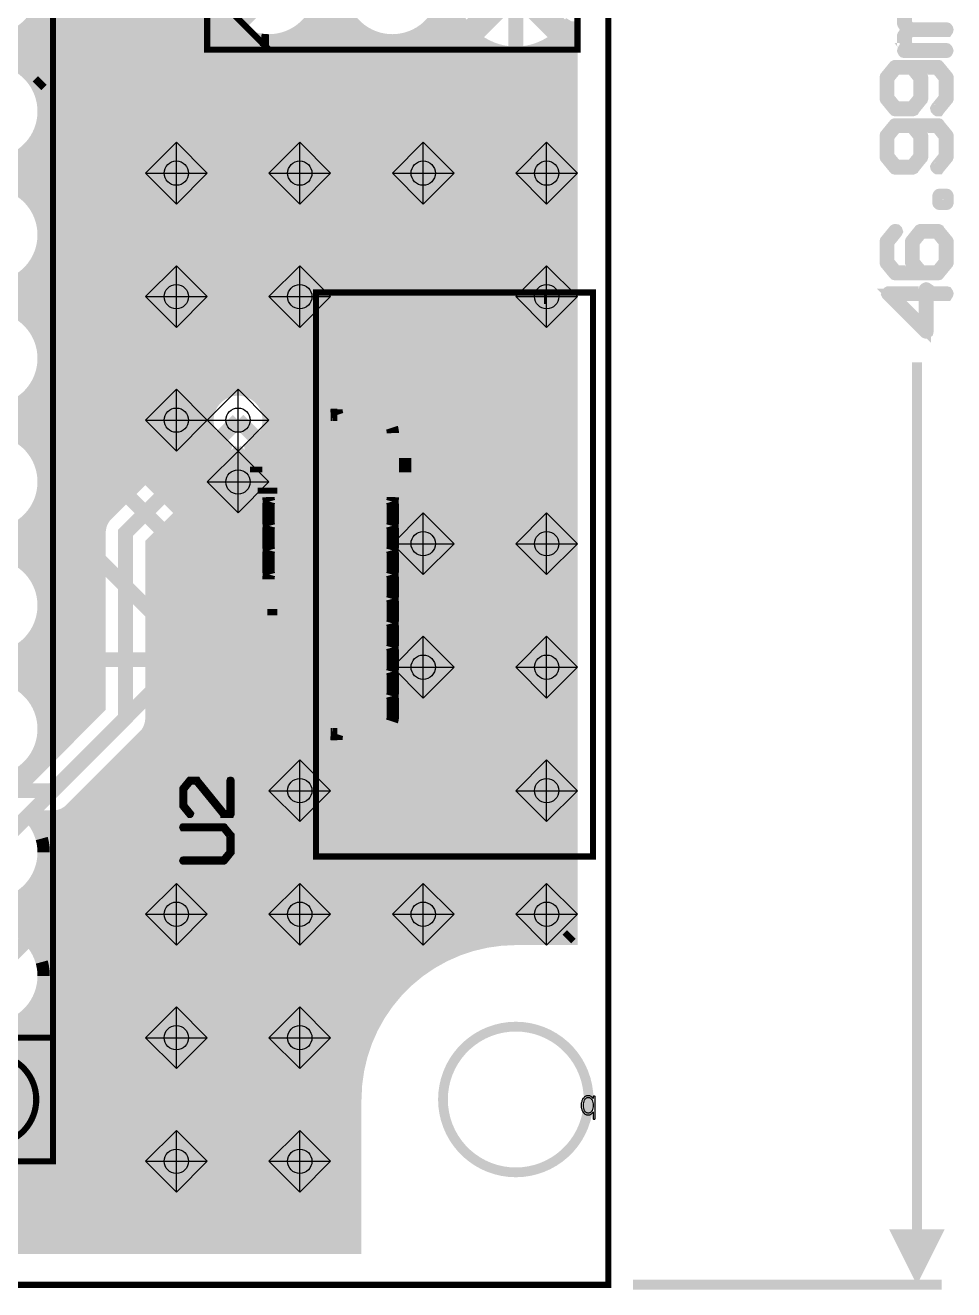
# Model space of a CAD drawing. Extents: x -5 to 108, y -42 to 54.
# Drawn here: x 29.91 to 49.02, y -0.1 to 25.9 of the extents above; entities that cross this region are included whole.
import ezdxf

# ---------------------------------------------------------------- set-up
doc = ezdxf.new("R2010")
doc.units = 0
doc.layers.get('0').update_dxf_attribs({"linetype": 'CONTINUOUS'})
for name, color, linetype in [('CMASK_GDO', 7, 'CONTINUOUS'), ('CSILK_GDO', 6, 'CONTINUOUS'), ('DRILL_GDO', 1, 'CONTINUOUS'), ('LAYER1_GDO', 4, 'CONTINUOUS'), ('LAYER2_GDO', 3, 'CONTINUOUS'), ('SMASK_GDO', 5, 'CONTINUOUS')]:
    doc.layers.add(name, color=color, linetype=linetype)

# ---------------------------------------------------------------- blocks, each defined once
blk = doc.blocks.new('CUSTOM_7')
blk.add_solid([(-0.90043, -0.14986), (-0.90043, 0.14986), (0.90043, -0.14986), (0.90043, 0.14986)])
blk = doc.blocks.new('CUSTOM_10')
blk.add_solid([(-1.49987, -1.24968), (-1.49987, 1.24968), (1.49987, -1.24968), (1.49987, 1.24968)])
blk = doc.blocks.new('CUSTOM_19')
blk.add_solid([(-0.90043, -0.14986), (-0.90043, 0.14986), (0.90043, -0.14986), (0.90043, 0.14986)])
blk = doc.blocks.new('CUSTOM_20')
blk.add_solid([(-1.49987, -1.24968), (-1.49987, 1.24968), (1.49987, -1.24968), (1.49987, 1.24968)])
blk = doc.blocks.new('ROUND_15')
blk.add_circle((0, 0), 0.25)

msp = doc.modelspace()

# ---------------------------------------------------------------- linework, layer by layer
at = {"layer": 'CMASK_GDO', "const_width": 0.127}
msp.add_lwpolyline([(0, 0), (41.91, 0), (41.91, 46.99), (0, 46.99), (0, 0)], dxfattribs=at)
at = {"layer": 'CMASK_GDO', "const_width": 0.20066}
for points in [[(40.005, 5.3086, 0.4142136), (38.5064, 3.81)], [(41.5036, 3.81, 0.4142136), (40.005, 5.3086)], [(38.5064, 3.81, 0.4142136), (40.005, 2.3114)], [(40.005, 2.3114, 0.4142136), (41.5036, 3.81)]]:
    msp.add_lwpolyline(points, format="xyb", dxfattribs=at)
at = {"layer": 'CSILK_GDO'}
for points, const_width in [([(0, 0), (41.91, 0), (41.91, 46.99), (0, 46.99), (0, 0)], 0.127), ([(12.7, 2.54), (30.48, 2.54), (30.48, 45.72), (12.7, 45.72), (12.7, 2.54)], 0.127), ([(27.94, 5.08), (30.48, 5.08), (30.48, 43.18), (27.94, 43.18), (27.94, 5.08)], 0.127), ([(33.655, 25.4), (41.275, 25.4), (41.275, 27.94), (33.655, 27.94), (33.655, 25.4)], 0.127), ([(33.655, 26.67), (34.925, 25.4)], 0.127), ([(47.97806, 26.10866), (47.97806, 25.93848), (47.9806, 25.93086), (47.98314, 25.92578), (48.06188, 25.80894), (47.98314, 25.69464), (47.9806, 25.68702), (47.97806, 25.68194), (47.97806, 25.50922), (47.9806, 25.5016), (47.98314, 25.49652), (48.0441, 25.40762), (48.00346, 25.40762), (47.9933, 25.40508), (47.98822, 25.4), (47.98314, 25.38984), (47.9806, 25.37968), (47.98314, 25.37206), (47.98822, 25.3619), (47.9933, 25.35682), (48.00346, 25.35428), (48.85944, 25.35428), (48.8696, 25.35682), (48.87468, 25.3619), (48.87976, 25.37206), (48.8823, 25.37968), (48.87976, 25.38984), (48.87468, 25.4), (48.8696, 25.40508), (48.85944, 25.40762), (48.10252, 25.40762), (48.02886, 25.5143), (48.02886, 25.67432), (48.10252, 25.78354), (48.86198, 25.78354), (48.87214, 25.78354), (48.87722, 25.79116), (48.8823, 25.79878), (48.88484, 25.80894), (48.8823, 25.8191), (48.87722, 25.82672), (48.87214, 25.8318), (48.86198, 25.83434), (48.10506, 25.83434), (48.02886, 25.94356), (48.02886, 26.10358)], 0.254), ([(48.8823, 24.37892), (48.70704, 24.16556), (48.70196, 24.15794), (48.6918, 24.15794), (48.68418, 24.15794), (48.67656, 24.16302), (48.66386, 24.17826), (48.66132, 24.18842), (48.6664, 24.19858), (48.83404, 24.40432), (48.83404, 24.81326), (48.67402, 25.01138), (48.21936, 25.01138), (48.35906, 24.83866), (48.3616, 24.83358), (48.3616, 24.83104), (48.36414, 24.82342), (48.36414, 24.39416), (48.36414, 24.38908), (48.3616, 24.38146), (48.35906, 24.37892), (48.18634, 24.16556), (48.1838, 24.16048), (48.17872, 24.15794), (48.1711, 24.1554), (48.16348, 24.1554), (47.8155, 24.1554), (47.80534, 24.15794), (47.8028, 24.16048), (47.79772, 24.16556), (47.62246, 24.37892), (47.61992, 24.38654), (47.61992, 24.38908), (47.61738, 24.39416), (47.61738, 24.82088), (47.61992, 24.82596), (47.61992, 24.8285), (47.62246, 24.83866), (47.79772, 25.05202), (47.8028, 25.0571), (47.80788, 25.05964), (47.8155, 25.06218), (48.68926, 25.06218), (48.6918, 25.06218), (48.70196, 25.05964), (48.7045, 25.0571), (48.70704, 25.05202), (48.8823, 24.83866), (48.88484, 24.83358), (48.88484, 24.83104), (48.88738, 24.82596), (48.88738, 24.82088), (48.88738, 24.39416), (48.88484, 24.38908), (48.8823, 24.37892)], 0.254), ([(47.83074, 24.20874), (48.15332, 24.20874), (48.31334, 24.40432), (48.31334, 24.81326), (48.15332, 25.01138), (47.83074, 25.01138), (47.67072, 24.81326), (47.67072, 24.40432), (47.83074, 24.20874)], 0.254), ([(48.8823, 23.18004), (48.70704, 22.96668), (48.70196, 22.95906), (48.6918, 22.95906), (48.68418, 22.95906), (48.67656, 22.96414), (48.66386, 22.97938), (48.66132, 22.98954), (48.6664, 22.9997), (48.83404, 23.20544), (48.83404, 23.61438), (48.67402, 23.8125), (48.21936, 23.8125), (48.35906, 23.63978), (48.3616, 23.6347), (48.3616, 23.63216), (48.36414, 23.62454), (48.36414, 23.19528), (48.36414, 23.1902), (48.3616, 23.18258), (48.35906, 23.18004), (48.18634, 22.96668), (48.1838, 22.9616), (48.17872, 22.95906), (48.1711, 22.95652), (48.16348, 22.95652), (47.8155, 22.95652), (47.80534, 22.95906), (47.8028, 22.9616), (47.79772, 22.96668), (47.62246, 23.18004), (47.61992, 23.18766), (47.61992, 23.1902), (47.61738, 23.19528), (47.61738, 23.622), (47.61992, 23.62708), (47.61992, 23.62962), (47.62246, 23.63978), (47.79772, 23.85314), (47.8028, 23.85822), (47.80788, 23.86076), (47.8155, 23.8633), (48.68926, 23.8633), (48.6918, 23.8633), (48.70196, 23.86076), (48.7045, 23.85822), (48.70704, 23.85314), (48.8823, 23.63978), (48.88484, 23.6347), (48.88484, 23.63216), (48.88738, 23.62708), (48.88738, 23.622), (48.88738, 23.19528), (48.88484, 23.1902), (48.8823, 23.18004)], 0.254), ([(47.83074, 23.00986), (48.15332, 23.00986), (48.31334, 23.20544), (48.31334, 23.61438), (48.15332, 23.8125), (47.83074, 23.8125), (47.67072, 23.61438), (47.67072, 23.20544), (47.83074, 23.00986)], 0.254), ([(48.72736, 22.23008), (48.86452, 22.23008), (48.87468, 22.23262), (48.87976, 22.2377), (48.88484, 22.24278), (48.88738, 22.2504), (48.88738, 22.3901), (48.88484, 22.39772), (48.87976, 22.40534), (48.87468, 22.41042), (48.86452, 22.41296), (48.72736, 22.41296), (48.7172, 22.41042), (48.71212, 22.40534), (48.70704, 22.39772), (48.7045, 22.3901), (48.7045, 22.2504), (48.70704, 22.24278), (48.71212, 22.2377), (48.7172, 22.23262), (48.72736, 22.23008)], 0.254), ([(48.74768, 22.27072), (48.74768, 22.36978), (48.84674, 22.36978), (48.84674, 22.27072), (48.74768, 22.27072)], 0.254), ([(47.62246, 21.46554), (47.79772, 21.6789), (47.80534, 21.68398), (47.81296, 21.68652), (47.8282, 21.68398), (47.83836, 21.67382), (47.84344, 21.65858), (47.83836, 21.64842), (47.67072, 21.44014), (47.67072, 21.0312), (47.83074, 20.83562), (48.2854, 20.83562), (48.1457, 21.0058), (48.14316, 21.01342), (48.14316, 21.01596), (48.14062, 21.02104), (48.14062, 21.44776), (48.14316, 21.45538), (48.14316, 21.45792), (48.1457, 21.46554), (48.31842, 21.6789), (48.3235, 21.68398), (48.32858, 21.68652), (48.3362, 21.68906), (48.34128, 21.68906), (48.68926, 21.68906), (48.69942, 21.68652), (48.7045, 21.68398), (48.70704, 21.6789), (48.8823, 21.46554), (48.88484, 21.46046), (48.88484, 21.45792), (48.88738, 21.45284), (48.88738, 21.44776), (48.88738, 21.02104), (48.88484, 21.01596), (48.8823, 21.0058), (48.70704, 20.79244), (48.7045, 20.78736), (48.70196, 20.78482), (48.6918, 20.78228), (48.68926, 20.78228), (47.8155, 20.78228), (47.80534, 20.78482), (47.8028, 20.78736), (47.79772, 20.79244), (47.62246, 21.0058), (47.61992, 21.01342), (47.61992, 21.01596), (47.61738, 21.02104), (47.61738, 21.44776), (47.61992, 21.45284), (47.61992, 21.45538), (47.62246, 21.46554)], 0.254), ([(48.35144, 20.83562), (48.67402, 20.83562), (48.83404, 21.0312), (48.83404, 21.44014), (48.67402, 21.63826), (48.35144, 21.63826), (48.19142, 21.44014), (48.19142, 21.0312), (48.35144, 20.83562)], 0.254), ([(48.86198, 20.35556), (48.87214, 20.35556), (48.87722, 20.36318), (48.8823, 20.3708), (48.88484, 20.38096), (48.8823, 20.38858), (48.87722, 20.3962), (48.87214, 20.40382), (48.86198, 20.40636), (48.4759, 20.40636), (48.4759, 20.46478), (48.4759, 20.47494), (48.46828, 20.48002), (48.46066, 20.4851), (48.4505, 20.48764), (48.44288, 20.4851), (48.43272, 20.48002), (48.42764, 20.47494), (48.4251, 20.46478), (48.4251, 20.40636), (47.67834, 20.40636), (47.66818, 20.40128), (47.65802, 20.38858), (47.65294, 20.37334), (47.65548, 20.36826), (47.66056, 20.36064), (48.43272, 19.59102), (48.44034, 19.58594), (48.44796, 19.5834), (48.45558, 19.5834), (48.4632, 19.58848), (48.47336, 19.5961), (48.4759, 19.6088), (48.4759, 20.35556), (48.86198, 20.35556)], 0.254), ([(35.89528, 8.80618), (41.59504, 8.80618), (41.59504, 20.40382), (35.89528, 20.40382), (35.89528, 8.80618)], 0.127), ([(48.4251, 19.6723), (47.74438, 20.35556), (48.4251, 20.35556), (48.4251, 19.6723)], 0.254), ([(48.26, 18.97126), (48.26, 0.5715)], 0.2032), ([(35.09518, 16.32966), (34.69386, 16.32966)], 0.127), ([(35.09518, 13.8303), (34.89452, 13.8303)], 0.127), ([(33.14446, 10.20826), (33.28416, 10.37844), (33.28924, 10.38352), (33.29432, 10.38352), (33.2994, 10.38606), (33.4391, 10.38606), (33.44418, 10.38606), (33.44926, 10.38352), (33.45434, 10.38352), (33.45688, 10.37844), (34.00552, 9.7028), (34.11474, 9.7028), (34.11474, 10.36574), (34.11728, 10.37336), (34.11982, 10.38098), (34.12744, 10.38352), (34.1376, 10.38352), (34.14268, 10.38352), (34.1503, 10.38098), (34.15538, 10.37336), (34.15792, 10.36574), (34.15792, 9.68248), (34.15538, 9.67486), (34.14776, 9.66978), (34.14522, 9.66216), (34.1376, 9.66216), (33.99536, 9.66216), (33.9852, 9.66216), (33.9852, 9.6647), (33.98012, 9.66978), (33.42894, 10.34542), (33.3121, 10.34542), (33.18256, 10.18794), (33.18256, 9.86028), (33.31718, 9.69518), (33.32226, 9.68756), (33.31972, 9.67994), (33.31464, 9.67232), (33.3121, 9.66724), (33.30448, 9.66216), (33.29686, 9.66216), (33.29178, 9.66216), (33.28416, 9.66978), (33.14446, 9.83996), (33.14192, 9.84504), (33.14192, 9.84758), (33.14192, 9.85266), (33.14192, 10.19302), (33.14192, 10.1981), (33.14192, 10.20064), (33.14446, 10.20826)], 0.127), ([(33.99536, 8.70204), (34.00552, 8.70458), (34.0106, 8.70712), (34.01314, 8.70966), (34.15284, 8.88238), (34.15538, 8.89), (34.15792, 8.89254), (34.15792, 9.23544), (34.15538, 9.24306), (34.15538, 9.2456), (34.15284, 9.24814), (34.01314, 9.41832), (34.0106, 9.4234), (34.00552, 9.42594), (33.99536, 9.42848), (33.16224, 9.42848), (33.15208, 9.42594), (33.14954, 9.42086), (33.14446, 9.41578), (33.14192, 9.40816), (33.14446, 9.40054), (33.14954, 9.39292), (33.15208, 9.38784), (33.16224, 9.38784), (33.9852, 9.38784), (34.11474, 9.22782), (34.11474, 8.90016), (33.9852, 8.74522), (33.16224, 8.74522), (33.15208, 8.74268), (33.14954, 8.7376), (33.14446, 8.72998), (33.14192, 8.72236), (33.14446, 8.71728), (33.14954, 8.70712), (33.15208, 8.70458), (33.16224, 8.70204), (33.99536, 8.70204)], 0.127), ([(42.418, 0), (48.768, 0)], 0.2032)]:
    msp.add_lwpolyline(points, dxfattribs=dict(at, const_width=const_width))
for points, const_width in [([(40.005, 5.3086, 0.4142136), (38.5064, 3.81)], 0.20066), ([(41.5036, 3.81, 0.4142136), (40.005, 5.3086)], 0.20066), ([(30.1371, 3.81, 0.4142136), (29.21, 4.7371)], 0.127), ([(38.5064, 3.81, 0.4142136), (40.005, 2.3114)], 0.20066), ([(40.005, 2.3114, 0.4142136), (41.5036, 3.81)], 0.20066), ([(29.21, 2.8829, 0.4142136), (30.1371, 3.81)], 0.127)]:
    msp.add_lwpolyline(points, format="xyb", dxfattribs=dict(at, const_width=const_width))
for points in [[(34.49575, 11.85416), (34.49577, 12.15388), (35.09514, 11.85416), (34.49577, 12.15388)], [(34.49574, 11.5545), (34.49575, 11.85416), (34.49574, 11.5545), (35.09514, 11.85416)], [(47.68855, 1.14297), (47.68853, 1.143), (48.83148, 1.14297), (47.68853, 1.143)], [(48.25998, 0.00004), (47.68855, 1.14297), (48.25998, 0.00004), (48.83148, 1.14297)]]:
    msp.add_solid(points, dxfattribs=at)
at = {"layer": 'DRILL_GDO', "const_width": 0.127}
msp.add_lwpolyline([(0, 0), (41.91, 0), (41.91, 46.99), (0, 46.99), (0, 0)], dxfattribs=at)
at = {"layer": 'DRILL_GDO'}
for points in [[(33.02, 22.225), (33.655, 22.86), (33.02, 23.495), (32.385, 22.86), (33.02, 22.225)], [(33.02, 22.225), (33.02, 23.495)], [(35.56, 22.225), (36.195, 22.86), (35.56, 23.495), (34.925, 22.86), (35.56, 22.225)], [(35.56, 22.225), (35.56, 23.495)], [(38.1, 22.225), (38.735, 22.86), (38.1, 23.495), (37.465, 22.86), (38.1, 22.225)], [(38.1, 22.225), (38.1, 23.495)], [(40.64, 22.225), (41.275, 22.86), (40.64, 23.495), (40.005, 22.86), (40.64, 22.225)], [(40.64, 22.225), (40.64, 23.495)], [(32.385, 22.86), (33.655, 22.86)], [(34.925, 22.86), (36.195, 22.86)], [(37.465, 22.86), (38.735, 22.86)], [(40.005, 22.86), (41.275, 22.86)], [(33.02, 19.685), (33.655, 20.32), (33.02, 20.955), (32.385, 20.32), (33.02, 19.685)], [(33.02, 19.685), (33.02, 20.955)], [(35.56, 19.685), (36.195, 20.32), (35.56, 20.955), (34.925, 20.32), (35.56, 19.685)], [(35.56, 19.685), (35.56, 20.955)], [(40.64, 19.685), (41.275, 20.32), (40.64, 20.955), (40.005, 20.32), (40.64, 19.685)], [(40.64, 19.685), (40.64, 20.955)], [(32.385, 20.32), (33.655, 20.32)], [(34.925, 20.32), (36.195, 20.32)], [(40.005, 20.32), (41.275, 20.32)], [(33.02, 17.145), (33.655, 17.78), (33.02, 18.415), (32.385, 17.78), (33.02, 17.145)], [(33.02, 17.145), (33.02, 18.415)], [(34.29, 17.145), (34.925, 17.78), (34.29, 18.415), (33.655, 17.78), (34.29, 17.145)], [(34.29, 15.875), (34.29, 17.145), (34.29, 18.415)], [(32.385, 17.78), (33.655, 17.78)], [(33.655, 17.78), (34.925, 17.78)], [(34.29, 15.875), (34.925, 16.51), (34.29, 17.145), (33.655, 16.51), (34.29, 15.875)], [(33.655, 16.51), (34.925, 16.51)], [(38.1, 14.605), (38.735, 15.24), (38.1, 15.875), (37.465, 15.24), (38.1, 14.605)], [(38.1, 14.605), (38.1, 15.875)], [(40.64, 14.605), (41.275, 15.24), (40.64, 15.875), (40.005, 15.24), (40.64, 14.605)], [(40.64, 14.605), (40.64, 15.875)], [(37.465, 15.24), (38.735, 15.24)], [(40.005, 15.24), (41.275, 15.24)], [(38.1, 12.065), (38.735, 12.7), (38.1, 13.335), (37.465, 12.7), (38.1, 12.065)], [(38.1, 12.065), (38.1, 13.335)], [(40.64, 12.065), (41.275, 12.7), (40.64, 13.335), (40.005, 12.7), (40.64, 12.065)], [(40.64, 12.065), (40.64, 13.335)], [(37.465, 12.7), (38.735, 12.7)], [(40.005, 12.7), (41.275, 12.7)], [(35.56, 9.525), (36.195, 10.16), (35.56, 10.795), (34.925, 10.16), (35.56, 9.525)], [(35.56, 9.525), (35.56, 10.795)], [(40.64, 9.525), (41.275, 10.16), (40.64, 10.795), (40.005, 10.16), (40.64, 9.525)], [(40.64, 9.525), (40.64, 10.795)], [(34.925, 10.16), (36.195, 10.16)], [(40.005, 10.16), (41.275, 10.16)], [(33.02, 6.985), (33.655, 7.62), (33.02, 8.255), (32.385, 7.62), (33.02, 6.985)], [(33.02, 6.985), (33.02, 8.255)], [(35.56, 6.985), (36.195, 7.62), (35.56, 8.255), (34.925, 7.62), (35.56, 6.985)], [(35.56, 6.985), (35.56, 8.255)], [(38.1, 6.985), (38.735, 7.62), (38.1, 8.255), (37.465, 7.62), (38.1, 6.985)], [(38.1, 6.985), (38.1, 8.255)], [(40.64, 6.985), (41.275, 7.62), (40.64, 8.255), (40.005, 7.62), (40.64, 6.985)], [(40.64, 6.985), (40.64, 8.255)], [(32.385, 7.62), (33.655, 7.62)], [(34.925, 7.62), (36.195, 7.62)], [(37.465, 7.62), (38.735, 7.62)], [(40.005, 7.62), (41.275, 7.62)], [(33.02, 4.445), (33.655, 5.08), (33.02, 5.715), (32.385, 5.08), (33.02, 4.445)], [(33.02, 4.445), (33.02, 5.715)], [(35.56, 4.445), (36.195, 5.08), (35.56, 5.715), (34.925, 5.08), (35.56, 4.445)], [(35.56, 4.445), (35.56, 5.715)], [(32.385, 5.08), (33.655, 5.08)], [(34.925, 5.08), (36.195, 5.08)], [(41.64076, 3.42392), (41.64076, 3.85826), (41.63822, 3.86842), (41.63314, 3.87858), (41.62552, 3.88112), (41.6179, 3.88366), (41.61028, 3.88112), (41.60266, 3.87604), (41.60012, 3.86842), (41.59758, 3.85826), (41.59758, 3.83032), (41.58996, 3.84048), (41.5798, 3.85318), (41.56964, 3.8608), (41.55694, 3.87096), (41.54424, 3.87858), (41.529, 3.88366), (41.51376, 3.88874), (41.49598, 3.88874), (41.48074, 3.88874), (41.46296, 3.88366), (41.44772, 3.87858), (41.43502, 3.8735), (41.42232, 3.86334), (41.40962, 3.85318), (41.39692, 3.84048), (41.38676, 3.82778), (41.37914, 3.81254), (41.37152, 3.7973), (41.36644, 3.78206), (41.36136, 3.76428), (41.35882, 3.74904), (41.35374, 3.72872), (41.35374, 3.71094), (41.35374, 3.69062), (41.35374, 3.6703), (41.35374, 3.64998), (41.35882, 3.6322), (41.36136, 3.61442), (41.36644, 3.59918), (41.37152, 3.5814), (41.37914, 3.5687), (41.38676, 3.55346), (41.39692, 3.53822), (41.40962, 3.52552), (41.42232, 3.51536), (41.43502, 3.50774), (41.44772, 3.50012), (41.46296, 3.49504), (41.48074, 3.4925), (41.49598, 3.4925), (41.51122, 3.4925), (41.52646, 3.49504), (41.53916, 3.50012), (41.55186, 3.50774), (41.56456, 3.51536), (41.57472, 3.52552), (41.58742, 3.54076), (41.59758, 3.55346), (41.59758, 3.42392), (41.60012, 3.41376), (41.60266, 3.40868), (41.61028, 3.4036), (41.62044, 3.4036), (41.62552, 3.4036), (41.63314, 3.40868), (41.63822, 3.4163), (41.64076, 3.42392)], [(41.49852, 3.5306), (41.48582, 3.5306), (41.47312, 3.53314), (41.46296, 3.53568), (41.4528, 3.54076), (41.44518, 3.54838), (41.43502, 3.55854), (41.4274, 3.5687), (41.41978, 3.57886), (41.40962, 3.60172), (41.402, 3.62966), (41.39946, 3.6576), (41.39692, 3.69062), (41.39946, 3.7211), (41.402, 3.75158), (41.40962, 3.77698), (41.41978, 3.79984), (41.4274, 3.81254), (41.43502, 3.8227), (41.44518, 3.83032), (41.4528, 3.83794), (41.46296, 3.84302), (41.47312, 3.8481), (41.48582, 3.85064), (41.49852, 3.85064), (41.50868, 3.85064), (41.51884, 3.8481), (41.53154, 3.84302), (41.5417, 3.83794), (41.54932, 3.83032), (41.55694, 3.8227), (41.56456, 3.81254), (41.57472, 3.79984), (41.58234, 3.77698), (41.5925, 3.75158), (41.59758, 3.7211), (41.59758, 3.69062), (41.59758, 3.6576), (41.5925, 3.62966), (41.58234, 3.60172), (41.57472, 3.57886), (41.56456, 3.5687), (41.55694, 3.55854), (41.54932, 3.54838), (41.5417, 3.54076), (41.53154, 3.53568), (41.51884, 3.53314), (41.50868, 3.5306), (41.49852, 3.5306)], [(33.02, 1.905), (33.655, 2.54), (33.02, 3.175), (32.385, 2.54), (33.02, 1.905)], [(33.02, 1.905), (33.02, 3.175)], [(35.56, 1.905), (36.195, 2.54), (35.56, 3.175), (34.925, 2.54), (35.56, 1.905)], [(35.56, 1.905), (35.56, 3.175)], [(32.385, 2.54), (33.655, 2.54)], [(34.925, 2.54), (36.195, 2.54)]]:
    msp.add_lwpolyline(points, dxfattribs=at)
at = {"layer": 'DRILL_GDO', "const_width": 0.20066}
for points in [[(40.005, 5.3086, 0.4142136), (38.5064, 3.81)], [(41.5036, 3.81, 0.4142136), (40.005, 5.3086)], [(38.5064, 3.81, 0.4142136), (40.005, 2.3114)], [(40.005, 2.3114, 0.4142136), (41.5036, 3.81)]]:
    msp.add_lwpolyline(points, format="xyb", dxfattribs=at)
at = {"layer": 'LAYER1_GDO'}
for points, const_width in [([(0, 0), (41.91, 0), (41.91, 46.99), (0, 46.99), (0, 0)], 0.127), ([(36.40328, 31.55442), (29.85008, 24.99868)], 0.254), ([(30.01772, 24.84628), (36.449, 31.27756)], 0.254), ([(36.449, 30.95244), (30.15234, 24.65578)], 0.254), ([(34.8742, 30.6705), (29.39542, 25.19426)], 0.254), ([(29.64434, 25.11806), (35.24504, 30.71876)], 0.254), ([(30.24632, 24.42718), (36.449, 30.62986)], 0.254), ([(36.449, 30.30728), (30.2895, 24.14778)], 0.254), ([(30.22346, 23.75662), (36.449, 29.98216)], 0.254), ([(33.98012, 27.1907), (29.43606, 22.64664)], 0.254), ([(29.67482, 22.56282), (33.84804, 26.73604)], 0.254), ([(40.005, 26.67), (40.005, 23.04542), (40.3225, 22.72792), (40.58412, 22.4663), (40.58412, 20.32), (40.58412, 17.82064), (39.61892, 16.85544), (36.195, 16.85544)], 0.3048), ([(40.005, 26.67), (39.06266, 25.72766)], 0.508), ([(40.005, 26.67), (40.94734, 25.72766)], 0.508), ([(33.8709, 26.43632), (29.87548, 22.4409)], 0.254), ([(36.42106, 26.39822), (29.90088, 19.87804)], 0.254), ([(30.04058, 22.28088), (33.95472, 26.19502)], 0.254), ([(30.0609, 19.71548), (36.50996, 26.16454)], 0.254), ([(38.77056, 26.162), (30.80004, 18.19148)], 0.254), ([(34.07918, 25.9969), (30.16758, 22.0853)], 0.254), ([(36.64204, 25.9715), (30.18282, 19.51482)], 0.254), ([(30.96514, 18.034), (38.88232, 25.95118)], 0.254), ([(41.148, 25.9842), (41.148, 7.112), (40.005, 7.112)], 0.254), ([(29.70784, 20.00758), (35.39744, 25.69972)], 0.254), ([(30.19044, 21.13788), (34.67354, 25.62098)], 0.254), ([(30.25648, 21.85162), (34.24174, 25.83434)], 0.254), ([(30.26664, 19.27352), (36.80714, 25.81402)], 0.254), ([(37.0078, 25.6921), (30.28696, 18.97126)], 0.254), ([(34.43732, 25.70734), (30.2895, 21.55952)], 0.254), ([(30.57652, 18.29054), (38.04412, 25.75814)], 0.254), ([(39.02202, 25.7683), (31.1277, 17.87398)], 0.254), ([(32.26054, 16.74114), (41.148, 25.63114)], 0.254), ([(34.96564, 25.5905), (29.47162, 20.09648)], 0.254), ([(30.13964, 18.50136), (37.25164, 25.61082)], 0.254), ([(37.55644, 25.59558), (30.26156, 18.29816)], 0.254), ([(31.29026, 17.71142), (39.1922, 25.61336)], 0.254), ([(39.38778, 25.48636), (31.45028, 17.54886)], 0.254), ([(31.61284, 17.38884), (39.61892, 25.39492)], 0.254), ([(40.77716, 25.58288), (32.09798, 16.9037)], 0.254), ([(39.8907, 25.34158), (31.7754, 17.22628)], 0.254), ([(31.93542, 17.06372), (40.22598, 25.35428)], 0.254), ([(41.148, 25.30602), (36.7284, 20.88642)], 0.254), ([(37.05098, 20.88642), (41.148, 24.98344)], 0.254), ([(41.148, 24.66086), (37.37356, 20.88642)], 0.254), ([(37.69614, 20.88642), (41.148, 24.33574)], 0.254), ([(41.148, 24.01316), (38.02126, 20.88642)], 0.254), ([(38.34384, 20.88642), (41.148, 23.69058)], 0.254), ([(41.148, 23.368), (38.66642, 20.88642)], 0.254), ([(38.989, 20.88642), (41.148, 23.04288)], 0.254), ([(40.64, 22.86), (40.50792, 22.72792), (40.3225, 22.72792)], 0.3048), ([(41.148, 22.7203), (39.31412, 20.88642)], 0.254), ([(39.6367, 20.88642), (41.148, 22.39772)], 0.254), ([(41.148, 22.07514), (39.90086, 20.82546)], 0.254), ([(40.04818, 20.6502), (41.148, 21.75002)], 0.254), ([(41.148, 21.42744), (40.07612, 20.35556)], 0.254), ([(40.07612, 20.03298), (41.148, 21.10486)], 0.254), ([(39.69512, 20.88642), (36.69538, 20.88642)], 0.254), ([(41.148, 20.77974), (40.07612, 19.70786)], 0.254), ([(36.31438, 20.4724), (34.2519, 18.40992)], 0.254), ([(36.31438, 20.50542), (36.31438, 18.00606)], 0.254), ([(40.07612, 18.00606), (40.07612, 20.50542)], 0.254), ([(40.07612, 19.38528), (41.148, 20.45716)], 0.254), ([(40.58412, 20.32), (40.64, 20.32)], 0.3048), ([(34.52876, 18.3642), (36.31438, 20.14982)], 0.254), ([(41.148, 20.13458), (40.07612, 19.0627)], 0.254), ([(36.31438, 19.82724), (34.72434, 18.2372)], 0.254), ([(40.07612, 18.74012), (41.148, 19.812)], 0.254), ([(34.8615, 18.04924), (36.31438, 19.50212)], 0.254), ([(41.148, 19.48688), (40.07612, 18.415)], 0.254), ([(36.31438, 19.17954), (35.02152, 17.88922)], 0.254), ([(40.07612, 18.09242), (41.148, 19.1643)], 0.254), ([(35.34664, 17.88922), (36.31438, 18.85696)], 0.254), ([(41.148, 18.84172), (37.47516, 15.16634)], 0.254), ([(36.31438, 18.53184), (35.66922, 17.88922)], 0.254), ([(37.47516, 14.8463), (41.148, 18.5166)], 0.254), ([(30.48, 18.29816), (29.9847, 18.29816)], 0.254), ([(34.91484, 14.50594), (34.91484, 14.3891), (34.61258, 14.3891), (30.85846, 18.14322)], 0.254), ([(35.9918, 17.88922), (36.31438, 18.20926)], 0.254), ([(41.148, 18.19402), (37.47516, 14.52118)], 0.254), ([(33.66008, 17.8181), (32.42056, 16.58112)], 0.254), ([(36.195, 17.88922), (34.93516, 17.88922), (34.90468, 17.9197)], 0.254), ([(36.33216, 17.88668), (36.2458, 17.88668)], 0.254), ([(37.47516, 14.1986), (41.148, 17.87144)], 0.254), ([(36.195, 13.8557), (34.3916, 13.8557), (30.48, 17.76476), (12.6873, 17.76476), (12.04214, 17.12214), (12.04214, 10.81786), (13.97, 8.89)], 0.3048), ([(36.195, 17.35582), (34.71418, 17.35582), (34.29, 17.78)], 0.3048), ([(37.45738, 17.62506), (39.69512, 17.62506)], 0.254), ([(37.47008, 16.13154), (38.96106, 17.62506)], 0.254), ([(37.47516, 15.49146), (39.60876, 17.62506)], 0.254), ([(39.28364, 17.62506), (37.47516, 15.81658)], 0.254), ([(37.52088, 17.4752), (37.6682, 17.62506)], 0.254), ([(37.99078, 17.62506), (37.66058, 17.29232)], 0.254), ([(37.72916, 17.03832), (38.31336, 17.62506)], 0.254), ([(38.63848, 17.62506), (37.72916, 16.71574)], 0.254), ([(32.58312, 16.41856), (33.7058, 17.54124)], 0.254), ([(33.8328, 17.34566), (32.74314, 16.256)], 0.254), ([(41.148, 17.54886), (37.47516, 13.87602)], 0.254), ([(32.9057, 16.09598), (34.02076, 17.2085)], 0.254), ([(34.22396, 17.09166), (33.06826, 15.93342)], 0.254), ([(34.1503, 17.16532), (34.33826, 16.97736)], 0.254), ([(37.47262, 13.5509), (41.148, 17.22374)], 0.254), ([(33.22828, 15.77086), (34.38906, 16.93164)], 0.254), ([(34.61258, 16.83258), (33.39084, 15.61084)], 0.254), ([(36.195, 16.85544), (34.63544, 16.85544), (34.29, 16.51)], 0.3048), ([(34.66084, 16.82496), (34.66084, 16.70558)], 0.254), ([(41.148, 16.90116), (37.47516, 13.22832)], 0.254), ([(37.72916, 16.70558), (37.72916, 17.0053)], 0.254), ([(33.5534, 15.44828), (34.67354, 16.57096)], 0.254), ([(37.47516, 12.90574), (41.148, 16.57858)], 0.254), ([(34.7726, 16.3449), (33.71342, 15.28572)], 0.254), ([(41.148, 16.256), (37.47008, 12.57554)], 0.254), ([(33.87598, 15.1257), (34.91484, 16.16456)], 0.254), ([(34.91484, 16.00454), (34.91484, 15.70482)], 0.254), ([(37.47516, 15.70482), (37.47516, 16.00454)], 0.254), ([(34.91484, 15.83944), (34.03854, 14.96314)], 0.254), ([(37.47516, 12.26058), (41.148, 15.93088)], 0.254), ([(34.19856, 14.80312), (34.91484, 15.51686)], 0.254), ([(34.91484, 15.50416), (34.91484, 15.20444)], 0.254), ([(41.148, 15.6083), (37.47516, 11.93546)], 0.254), ([(37.47516, 15.20444), (37.47516, 15.50416)], 0.254), ([(13.97, 13.97), (24.24938, 13.97), (25.5143, 15.23492), (31.10738, 15.23492), (32.98444, 13.35532), (33.655, 13.35532)], 0.3048), ([(37.45992, 11.59764), (41.148, 15.28572)], 0.254), ([(34.91484, 15.19428), (34.36112, 14.64056)], 0.254), ([(34.91484, 15.00378), (34.91484, 14.70406)], 0.254), ([(37.47516, 14.70406), (37.47516, 15.00378)], 0.254), ([(41.148, 14.9606), (37.77234, 11.58494)], 0.254), ([(34.52368, 14.478), (34.91484, 14.86916)], 0.254), ([(34.91738, 14.54912), (34.75482, 14.3891)], 0.254), ([(37.47516, 14.20622), (37.47516, 14.50594)], 0.254), ([(38.09492, 11.58494), (41.148, 14.63802)], 0.254), ([(41.148, 14.31544), (38.42004, 11.58494)], 0.254), ([(37.47516, 13.70584), (37.47516, 14.00556)], 0.254), ([(38.74262, 11.58494), (41.148, 13.99286)], 0.254), ([(41.148, 13.66774), (39.0652, 11.58494)], 0.254), ([(37.47516, 13.20546), (37.47516, 13.50518)], 0.254), ([(36.195, 13.35532), (34.66084, 13.35532), (33.655, 13.35532)], 0.2286), ([(39.38778, 11.58494), (41.148, 13.34516)], 0.254), ([(33.655, 12.85494), (25.54732, 12.85494), (24.12238, 11.43), (13.97, 11.43)], 0.3048), ([(37.47516, 12.70508), (37.47516, 13.0048)], 0.254), ([(41.148, 13.02258), (39.7129, 11.58494)], 0.254), ([(33.655, 12.85494), (36.195, 12.85494)], 0.2286), ([(39.94404, 11.4935), (41.148, 12.69746)], 0.254), ([(13.97, 6.35), (20.3581, 6.35), (24.1681, 10.16), (30.47492, 10.16), (32.66948, 12.35456), (36.195, 12.35456)], 0.3048), ([(37.47516, 12.2047), (37.47516, 12.50442)], 0.254), ([(41.148, 12.37488), (40.06596, 11.29284)], 0.254), ([(29.21, 6.35), (34.71418, 11.85418), (36.195, 11.85418)], 0.3048), ([(37.47516, 11.70432), (37.47516, 12.00404)], 0.254), ([(40.07612, 10.98042), (41.148, 12.0523)], 0.254), ([(29.39796, 7.41426), (33.80486, 11.82116)], 0.254), ([(30.85084, 9.78408), (32.89046, 11.82116), (33.92678, 11.82116), (29.49702, 7.3914)], 0.254), ([(33.48228, 11.82116), (30.24632, 8.5852)], 0.254), ([(30.28696, 8.95096), (33.1597, 11.82116)], 0.254), ([(39.69512, 11.58494), (37.45738, 11.58494)], 0.254), ([(41.148, 11.72972), (40.07612, 10.65784)], 0.254), ([(25.33142, 0.762), (35.89274, 11.32078)], 0.254), ([(36.21532, 11.32078), (25.654, 0.762)], 0.254), ([(35.56762, 11.32078), (30.22346, 5.97662)], 0.254), ([(30.2514, 6.63702), (34.93516, 11.32078), (36.195, 11.32078)], 0.254), ([(30.2895, 6.36524), (35.24504, 11.32078)], 0.254), ([(36.2458, 11.32332), (36.33216, 11.32332)], 0.254), ([(40.07612, 10.33272), (41.148, 11.4046)], 0.254), ([(25.97912, 0.762), (36.31438, 11.09726)], 0.254), ([(36.31438, 11.20394), (36.31438, 8.70458)], 0.254), ([(40.07612, 8.70458), (40.07612, 11.20394)], 0.254), ([(41.148, 11.08202), (40.07612, 10.01014)], 0.254), ([(36.31438, 10.77468), (26.3017, 0.762)], 0.254), ([(40.07612, 9.68756), (41.148, 10.75944)], 0.254), ([(26.62428, 0.762), (36.31438, 10.4521)], 0.254), ([(41.148, 10.43432), (40.07612, 9.36244)], 0.254), ([(36.31438, 10.12698), (26.9494, 0.762)], 0.254), ([(40.07612, 9.03986), (41.148, 10.11174)], 0.254), ([(27.27198, 0.762), (36.31438, 9.8044)], 0.254), ([(41.148, 9.78916), (40.07612, 8.71728)], 0.254), ([(29.99994, 9.6266), (30.47492, 9.6266)], 0.254), ([(30.13456, 9.44626), (30.31744, 9.6266)], 0.254), ([(30.6832, 9.66978), (30.23616, 9.22274)], 0.254), ([(36.31438, 9.48182), (27.59456, 0.762)], 0.254), ([(38.34892, 6.6675), (41.148, 9.46658)], 0.254), ([(27.91714, 0.762), (36.31438, 9.1567)], 0.254), ([(41.148, 9.14146), (38.94074, 6.93674)], 0.254), ([(36.31438, 8.83412), (28.24226, 0.762)], 0.254), ([(39.3827, 7.05358), (41.148, 8.81888)], 0.254), ([(28.56484, 0.762), (36.34994, 8.5471)], 0.254), ([(41.148, 8.4963), (39.75354, 7.10184)], 0.254), ([(36.50234, 8.37692), (28.88742, 0.762)], 0.254), ([(29.21254, 0.762), (36.77412, 8.32358)], 0.254), ([(37.0967, 8.32358), (29.53512, 0.762)], 0.254), ([(29.8577, 0.762), (37.41928, 8.32358)], 0.254), ([(37.7444, 8.32358), (30.18028, 0.762)], 0.254), ([(30.5054, 0.762), (38.06698, 8.32358)], 0.254), ([(38.38956, 8.32358), (30.82798, 0.762)], 0.254), ([(31.15056, 0.762), (38.71214, 8.32358)], 0.254), ([(39.03726, 8.32358), (31.47568, 0.762)], 0.254), ([(31.79826, 0.762), (39.35984, 8.32358)], 0.254), ([(39.68242, 8.32358), (32.12084, 0.762)], 0.254), ([(36.69538, 8.32358), (39.69512, 8.32358)], 0.254), ([(40.08628, 7.112), (41.148, 8.17372)], 0.254), ([(41.148, 7.8486), (40.4114, 7.112)], 0.254), ([(40.73398, 7.112), (41.148, 7.52602)], 0.254), ([(41.148, 7.20344), (41.05656, 7.112)], 0.254), ([(32.44342, 0.762), (37.1475, 5.46608)], 0.254), ([(36.87826, 4.87426), (32.76854, 0.762)], 0.254), ([(33.09112, 0.762), (36.76142, 4.4323)], 0.254), ([(36.71316, 4.06146), (33.4137, 0.762)], 0.254), ([(36.703, 3.81), (36.703, 0.762), (7.112, 0.762), (7.112, 3.81)], 0.254), ([(33.73628, 0.762), (36.703, 3.72872)], 0.254), ([(36.703, 3.4036), (34.0614, 0.762)], 0.254), ([(34.38398, 0.762), (36.703, 3.08102)], 0.254), ([(36.703, 2.75844), (34.70656, 0.762)], 0.254), ([(35.03168, 0.762), (36.703, 2.43332)], 0.254), ([(36.703, 2.11074), (35.35426, 0.762)], 0.254), ([(35.67684, 0.762), (36.703, 1.78816)], 0.254), ([(36.703, 1.46558), (35.99942, 0.762)], 0.254), ([(36.32454, 0.762), (36.703, 1.14046)], 0.254)]:
    msp.add_lwpolyline(points, dxfattribs=dict(at, const_width=const_width))
for points, const_width in [([(29.21, 25.5905, 0.4142136), (30.2895, 26.67)], 0.254), ([(33.8455, 26.67, 0.4142136), (34.925, 25.5905)], 0.254), ([(34.925, 25.5905, 0.4142136), (36.0045, 26.67)], 0.254), ([(36.3855, 26.67, 0.4142136), (37.465, 25.5905)], 0.254), ([(37.465, 25.5905, 0.4142136), (38.5445, 26.67)], 0.254), ([(38.6715, 26.67, 0.4142136), (40.005, 25.3365)], 0.254), ([(40.005, 25.3365, 0.2634469), (41.14847, 25.98392)], 0.254), ([(30.2895, 24.13, 0.4142136), (29.21, 25.2095)], 0.254), ([(29.21, 23.0505, 0.4142136), (30.2895, 24.13)], 0.254), ([(30.2895, 21.59, 0.4142136), (29.21, 22.6695)], 0.254), ([(29.21, 20.5105, 0.4142136), (30.2895, 21.59)], 0.254), ([(36.69538, 20.88642, 0.4142136), (36.31438, 20.50542)], 0.254), ([(40.07612, 20.50542, 0.4142136), (39.69512, 20.88642)], 0.254), ([(30.2895, 19.05, 0.4142136), (29.21, 20.1295)], 0.254), ([(29.9847, 18.29816, 0.1950237), (30.28955, 19.05)], 0.254), ([(34.29, 18.40992, 0.4142136), (33.66008, 17.78)], 0.254), ([(34.90468, 17.9197, 0.3501744), (34.29, 18.40992)], 0.254), ([(30.85846, 18.14322, 0.1989124), (30.48, 18.29998)], 0.254), ([(36.2458, 17.88668, 0.0238553), (36.195, 17.8891)], 0.254), ([(36.31438, 18.00606, 0.0795545), (36.33343, 17.8871)], 0.254), ([(39.69512, 17.62506, 0.4142136), (40.07612, 18.00606)], 0.254), ([(33.66008, 17.78, 0.3501739), (34.1503, 17.16532)], 0.254), ([(37.47516, 17.5133, 0.0745248), (37.45618, 17.62467)], 0.254), ([(37.72916, 17.0053, 0.236068), (37.47516, 17.5133)], 0.254), ([(34.33826, 16.97736, 0.172143), (34.66085, 16.82506)], 0.254), ([(34.66084, 16.70558, 0.236068), (34.91484, 16.19758)], 0.254), ([(37.47516, 16.19758, 0.236068), (37.72916, 16.70558)], 0.254), ([(34.92754, 16.10614, 0.0673936), (34.91378, 16.00454)], 0.254), ([(34.91484, 16.19758, 0.0607626), (34.92784, 16.10622)], 0.254), ([(37.47516, 16.00454, 0.0673929), (37.46144, 16.10586)], 0.254), ([(37.46246, 16.10614, 0.0607609), (37.47547, 16.19757)], 0.254), ([(34.92754, 15.60576, 0.0673936), (34.91378, 15.50416)], 0.254), ([(34.91484, 15.70482, 0.0657819), (34.92791, 15.60586)], 0.254), ([(37.47516, 15.50416, 0.0673929), (37.46144, 15.60548)], 0.254), ([(37.46246, 15.60576, 0.0657815), (37.47555, 15.70482)], 0.254), ([(34.92754, 15.10538, 0.0673936), (34.91378, 15.00378)], 0.254), ([(34.91484, 15.20444, 0.0657819), (34.92791, 15.10548)], 0.254), ([(37.47516, 15.00378, 0.0673929), (37.46144, 15.1051)], 0.254), ([(37.46246, 15.10538, 0.0657815), (37.47555, 15.20444)], 0.254), ([(34.91484, 14.70406, 0.0657819), (34.92791, 14.6051)], 0.254), ([(37.46246, 14.605, 0.0657815), (37.47555, 14.70406)], 0.254), ([(34.92754, 14.605, 0.0657815), (34.91445, 14.50594)], 0.254), ([(37.47516, 14.50594, 0.0657809), (37.46208, 14.6049)], 0.254), ([(37.46246, 14.10462, 0.0673936), (37.47622, 14.20622)], 0.254), ([(37.47516, 14.00556, 0.0657809), (37.46208, 14.10452)], 0.254), ([(37.46246, 13.60424, 0.0673936), (37.47622, 13.70584)], 0.254), ([(37.47516, 13.50518, 0.0657809), (37.46208, 13.60414)], 0.254), ([(37.46246, 13.10386, 0.0673936), (37.47622, 13.20546)], 0.254), ([(37.47516, 13.0048, 0.0657809), (37.46208, 13.10376)], 0.254), ([(37.46246, 12.60602, 0.0657815), (37.47555, 12.70508)], 0.254), ([(37.47516, 12.50442, 0.0673929), (37.46144, 12.60574)], 0.254), ([(37.47516, 12.00404, 0.0673929), (37.46144, 12.10536)], 0.254), ([(37.46246, 12.10564, 0.0657815), (37.47555, 12.2047)], 0.254), ([(37.45738, 11.58494, 0.0795544), (37.47649, 11.70432)], 0.254), ([(40.07612, 11.20394, 0.4142136), (39.69512, 11.58494)], 0.254), ([(36.195, 11.32078, 0.0238548), (36.24581, 11.3232)], 0.254), ([(36.33216, 11.32332, 0.0795544), (36.31305, 11.20394)], 0.254), ([(30.47492, 9.6266, 0.1989117), (30.85209, 9.78283)], 0.254), ([(30.2895, 8.89, 0.1898503), (29.99951, 9.6262)], 0.254), ([(29.21, 7.8105, 0.4142136), (30.2895, 8.89)], 0.254), ([(36.31438, 8.70458, 0.4142136), (36.69538, 8.32358)], 0.254), ([(39.69512, 8.32358, 0.4142136), (40.07612, 8.70458)], 0.254), ([(40.005, 7.112, 0.4142136), (36.703, 3.81)], 0.254), ([(30.2895, 6.35, 0.0673346), (30.2507, 6.63683)], 0.254), ([(29.21, 5.2705, 0.4142136), (30.2895, 6.35)], 0.254), ([(40.005, 5.3086, 0.4142136), (38.5064, 3.81)], 0.20066), ([(41.5036, 3.81, 0.4142136), (40.005, 5.3086)], 0.20066), ([(38.5064, 3.81, 0.4142136), (40.005, 2.3114)], 0.20066), ([(40.005, 2.3114, 0.4142136), (41.5036, 3.81)], 0.20066)]:
    msp.add_lwpolyline(points, format="xyb", dxfattribs=dict(at, const_width=const_width))
at = {"layer": 'LAYER2_GDO'}
for points, const_width in [([(0, 0), (41.91, 0), (41.91, 46.99), (0, 46.99), (0, 0)], 0.127), ([(13.97, 21.59), (17.78, 25.4), (33.655, 25.4), (34.925, 26.67)], 0.508), ([(40.005, 26.67), (39.06266, 25.72766)], 0.508), ([(40.005, 26.67), (40.94734, 25.72766)], 0.508), ([(36.42106, 26.39822), (29.90088, 19.87804)], 0.254), ([(38.77056, 26.162), (29.92628, 17.31772)], 0.254), ([(30.0609, 19.71548), (36.50996, 26.16454)], 0.254), ([(30.08122, 17.14754), (38.88232, 25.95118)], 0.254), ([(36.64204, 25.9715), (30.18282, 19.51482)], 0.254), ([(41.148, 25.9842), (41.148, 7.112), (40.005, 7.112)], 0.254), ([(29.70784, 20.00758), (35.39744, 25.69972)], 0.254), ([(29.73832, 17.45234), (38.04412, 25.75814)], 0.254), ([(30.099, 14.58214), (41.148, 25.63114)], 0.254), ([(39.02202, 25.7683), (30.19806, 16.94434)], 0.254), ([(30.26664, 19.27352), (36.80714, 25.81402)], 0.254), ([(37.0078, 25.6921), (30.28696, 18.97126)], 0.254), ([(34.96564, 25.5905), (29.47162, 20.09648)], 0.254), ([(37.55644, 25.59558), (29.50972, 17.54632)], 0.254), ([(40.77716, 25.58288), (29.94914, 14.75486)], 0.254), ([(30.0101, 15.7861), (39.61892, 25.39492)], 0.254), ([(30.13964, 18.50136), (37.25164, 25.61082)], 0.254), ([(30.27426, 16.69542), (39.1922, 25.61336)], 0.254), ([(39.38778, 25.48636), (30.28188, 16.38046)], 0.254), ([(34.10458, 24.95042), (34.75736, 25.6032)], 0.254), ([(39.8907, 25.34158), (29.54528, 14.99616)], 0.254), ([(29.76626, 14.89456), (40.22598, 25.35428)], 0.254), ([(41.148, 25.30602), (34.2519, 18.40992)], 0.254), ([(34.52876, 18.3642), (41.148, 24.98344)], 0.254), ([(31.55442, 24.765), (29.43606, 22.64664)], 0.254), ([(29.67482, 22.56282), (31.877, 24.765)], 0.254), ([(32.19958, 24.765), (29.87548, 22.4409)], 0.254), ([(30.04058, 22.28088), (32.5247, 24.765)], 0.254), ([(30.08376, 24.765), (33.655, 24.765)], 0.254), ([(30.26156, 24.765), (30.15234, 24.65578)], 0.254), ([(32.84728, 24.765), (30.16758, 22.0853)], 0.254), ([(30.19044, 21.13788), (33.8455, 24.79548)], 0.254), ([(30.22346, 23.75662), (31.23184, 24.765)], 0.254), ([(30.24632, 24.42718), (30.58414, 24.765)], 0.254), ([(30.25648, 21.85162), (33.16986, 24.765)], 0.254), ([(30.90672, 24.765), (30.2895, 24.14778)], 0.254), ([(33.49498, 24.765), (30.2895, 21.55952)], 0.254), ([(41.148, 24.66086), (34.72434, 18.2372)], 0.254), ([(34.8615, 18.04924), (41.148, 24.33574)], 0.254), ([(41.148, 24.01316), (34.91992, 17.78762)], 0.254), ([(32.50692, 15.0495), (41.148, 23.69058)], 0.254), ([(41.148, 23.368), (32.50692, 14.72692)], 0.254), ([(32.50692, 14.40434), (41.148, 23.04288)], 0.254), ([(41.148, 22.7203), (32.50692, 14.07922)], 0.254), ([(32.50692, 13.75664), (41.148, 22.39772)], 0.254), ([(41.148, 22.07514), (32.50692, 13.43406)], 0.254), ([(32.50692, 13.11148), (41.148, 21.75002)], 0.254), ([(41.148, 21.42744), (32.50692, 12.78636)], 0.254), ([(32.50692, 12.46378), (41.148, 21.10486)], 0.254), ([(41.148, 20.77974), (32.50692, 12.1412)], 0.254), ([(32.50692, 11.81608), (41.148, 20.45716)], 0.254), ([(41.148, 20.13458), (32.46882, 11.4554)], 0.254), ([(30.28696, 8.95096), (41.148, 19.812)], 0.254), ([(41.148, 19.48688), (30.24632, 8.5852)], 0.254), ([(29.39796, 7.41426), (41.148, 19.1643)], 0.254), ([(41.148, 18.84172), (29.64434, 7.33806)], 0.254), ([(29.85008, 7.21868), (41.148, 18.5166)], 0.254), ([(41.148, 18.19402), (30.01772, 7.06628)], 0.254), ([(30.15234, 6.87578), (41.148, 17.87144)], 0.254), ([(33.67532, 17.9197), (31.5976, 15.84198)], 0.254), ([(29.21, 8.89), (31.97352, 11.65352), (31.97352, 15.46352), (34.29, 17.78)], 0.3048), ([(41.148, 17.54886), (30.24886, 6.64718)], 0.254), ([(30.2895, 6.36524), (41.148, 17.22374)], 0.254), ([(32.50692, 11.65352), (32.50692, 15.24254), (34.4297, 17.16532)], 0.254), ([(41.148, 16.90116), (30.22346, 5.97662)], 0.254), ([(25.33142, 0.762), (41.148, 16.57858)], 0.254), ([(41.148, 16.256), (25.654, 0.762)], 0.254), ([(25.97912, 0.762), (41.148, 15.93088)], 0.254), ([(41.148, 15.6083), (26.3017, 0.762)], 0.254), ([(29.2735, 15.04696), (29.9339, 15.7099)], 0.254), ([(31.46552, 15.62354), (30.2133, 14.37132)], 0.254), ([(26.62428, 0.762), (41.148, 15.28572)], 0.254), ([(31.44012, 15.46352), (31.44012, 11.8745), (29.49702, 9.9314)], 0.254), ([(30.27934, 14.11478), (31.44012, 15.27556)], 0.254), ([(41.148, 14.9606), (26.9494, 0.762)], 0.254), ([(31.44012, 14.95298), (30.27426, 13.78712)], 0.254), ([(27.27198, 0.762), (41.148, 14.63802)], 0.254), ([(29.31414, 12.50442), (31.44012, 14.6304)], 0.254), ([(41.148, 14.31544), (27.59456, 0.762)], 0.254), ([(31.44012, 14.30528), (29.5783, 12.44346)], 0.254), ([(27.91714, 0.762), (41.148, 13.99286)], 0.254), ([(29.7942, 12.33678), (31.44012, 13.9827)], 0.254), ([(41.148, 13.66774), (28.24226, 0.762)], 0.254), ([(31.44012, 13.66012), (29.97454, 12.192)], 0.254), ([(28.56484, 0.762), (41.148, 13.34516)], 0.254), ([(30.11678, 12.0142), (31.44012, 13.33754)], 0.254), ([(41.148, 13.02258), (28.88742, 0.762)], 0.254), ([(31.44012, 13.01242), (30.226, 11.7983)], 0.254), ([(29.21254, 0.762), (41.148, 12.69746)], 0.254), ([(30.28442, 11.53414), (31.44012, 12.68984)], 0.254), ([(41.148, 12.37488), (29.53512, 0.762)], 0.254), ([(31.44012, 12.36726), (30.26156, 11.1887)], 0.254), ([(29.35732, 9.95934), (31.44012, 12.04468)], 0.254), ([(29.8577, 0.762), (41.148, 12.0523)], 0.254), ([(41.148, 11.72972), (30.18028, 0.762)], 0.254), ([(30.5054, 0.762), (41.148, 11.4046)], 0.254), ([(30.2514, 9.17702), (32.35198, 11.2776)], 0.254), ([(41.148, 11.08202), (30.82798, 0.762)], 0.254), ([(31.15056, 0.762), (41.148, 10.75944)], 0.254), ([(41.148, 10.43432), (31.47568, 0.762)], 0.254), ([(31.79826, 0.762), (41.148, 10.11174)], 0.254), ([(41.148, 9.78916), (32.12084, 0.762)], 0.254), ([(38.34892, 6.6675), (41.148, 9.46658)], 0.254), ([(41.148, 9.14146), (38.94074, 6.93674)], 0.254), ([(39.3827, 7.05358), (41.148, 8.81888)], 0.254), ([(41.148, 8.4963), (39.75354, 7.10184)], 0.254), ([(40.08628, 7.112), (41.148, 8.17372)], 0.254), ([(41.148, 7.8486), (40.4114, 7.112)], 0.254), ([(40.73398, 7.112), (41.148, 7.52602)], 0.254), ([(41.148, 7.20344), (41.05656, 7.112)], 0.254), ([(32.44342, 0.762), (37.1475, 5.46608)], 0.254), ([(36.87826, 4.87426), (32.76854, 0.762)], 0.254), ([(33.09112, 0.762), (36.76142, 4.4323)], 0.254), ([(36.71316, 4.06146), (33.4137, 0.762)], 0.254), ([(36.703, 3.81), (36.703, 0.762), (7.112, 0.762), (7.112, 3.81)], 0.254), ([(33.73628, 0.762), (36.703, 3.72872)], 0.254), ([(36.703, 3.4036), (34.0614, 0.762)], 0.254), ([(34.38398, 0.762), (36.703, 3.08102)], 0.254), ([(36.703, 2.75844), (34.70656, 0.762)], 0.254), ([(35.03168, 0.762), (36.703, 2.43332)], 0.254), ([(36.703, 2.11074), (35.35426, 0.762)], 0.254), ([(35.67684, 0.762), (36.703, 1.78816)], 0.254), ([(36.703, 1.46558), (35.99942, 0.762)], 0.254), ([(36.32454, 0.762), (36.703, 1.14046)], 0.254)]:
    msp.add_lwpolyline(points, dxfattribs=dict(at, const_width=const_width))
for points, const_width in [([(34.925, 25.5905, 0.4142136), (36.0045, 26.67)], 0.254), ([(36.3855, 26.67, 0.4142136), (37.465, 25.5905)], 0.254), ([(37.465, 25.5905, 0.4142136), (38.5445, 26.67)], 0.254), ([(38.6715, 26.67, 0.4142136), (40.005, 25.3365)], 0.254), ([(40.005, 25.3365, 0.2634469), (41.14847, 25.98392)], 0.254), ([(34.75736, 25.6032, 0.0389868), (34.925, 25.59011)], 0.254), ([(33.655, 24.765, 0.1989118), (34.10401, 24.95099)], 0.254), ([(30.2895, 24.13, 0.158418), (30.08325, 24.76463)], 0.254), ([(29.21, 23.0505, 0.4142136), (30.2895, 24.13)], 0.254), ([(30.2895, 21.59, 0.4142136), (29.21, 22.6695)], 0.254), ([(29.21, 20.5105, 0.4142136), (30.2895, 21.59)], 0.254), ([(30.2895, 19.05, 0.4142136), (29.21, 20.1295)], 0.254), ([(29.21, 17.9705, 0.4142136), (30.2895, 19.05)], 0.254), ([(34.29, 18.40992, 0.3501739), (33.67532, 17.9197)], 0.254), ([(34.91992, 17.78, 0.4142136), (34.29, 18.40992)], 0.254), ([(30.2895, 16.51, 0.4142136), (29.21, 17.5895)], 0.254), ([(34.4297, 17.16532, 0.3501744), (34.91992, 17.78)], 0.254), ([(29.21, 15.4305, 0.4142136), (30.2895, 16.51)], 0.254), ([(31.5976, 15.84198, 0.1997876), (31.44009, 15.46352)], 0.254), ([(30.2895, 13.97, 0.4142136), (29.21, 15.0495)], 0.254), ([(29.21, 12.8905, 0.4142136), (30.2895, 13.97)], 0.254), ([(30.2895, 11.43, 0.4142136), (29.21, 12.5095)], 0.254), ([(32.35198, 11.2776, 0.1980375), (32.50695, 11.65352)], 0.254), ([(29.21, 10.3505, 0.4142136), (30.2895, 11.43)], 0.254), ([(30.2895, 8.89, 0.0673346), (30.2507, 9.17683)], 0.254), ([(29.21, 7.8105, 0.4142136), (30.2895, 8.89)], 0.254), ([(30.2895, 6.35, 0.4142136), (29.21, 7.4295)], 0.254), ([(40.005, 7.112, 0.4142136), (36.703, 3.81)], 0.254), ([(29.21, 5.2705, 0.4142136), (30.2895, 6.35)], 0.254), ([(40.005, 5.3086, 0.4142136), (38.5064, 3.81)], 0.20066), ([(41.5036, 3.81, 0.4142136), (40.005, 5.3086)], 0.20066), ([(38.5064, 3.81, 0.4142136), (40.005, 2.3114)], 0.20066), ([(40.005, 2.3114, 0.4142136), (41.5036, 3.81)], 0.20066)]:
    msp.add_lwpolyline(points, format="xyb", dxfattribs=dict(at, const_width=const_width))
at = {"layer": 'SMASK_GDO', "const_width": 0.127}
msp.add_lwpolyline([(0, 0), (41.91, 0), (41.91, 46.99), (0, 46.99), (0, 0)], dxfattribs=at)
at = {"layer": 'SMASK_GDO', "const_width": 0.20066}
for points in [[(40.005, 5.3086, 0.4142136), (38.5064, 3.81)], [(41.5036, 3.81, 0.4142136), (40.005, 5.3086)], [(38.5064, 3.81, 0.4142136), (40.005, 2.3114)], [(40.005, 2.3114, 0.4142136), (41.5036, 3.81)]]:
    msp.add_lwpolyline(points, format="xyb", dxfattribs=at)

# ---------------------------------------------------------------- block references
at = {"layer": 'CMASK_GDO'}
for name, p in [('CUSTOM_10', (38.19398, 19.25574)), ('CUSTOM_7', (36.195, 17.35582)), ('CUSTOM_7', (36.195, 16.85544)), ('CUSTOM_7', (36.195, 16.35506)), ('CUSTOM_7', (36.195, 15.85468)), ('CUSTOM_7', (36.195, 15.3543)), ('CUSTOM_7', (36.195, 14.85392)), ('CUSTOM_7', (36.195, 14.35608)), ('CUSTOM_7', (36.195, 13.8557)), ('CUSTOM_7', (36.195, 13.35532)), ('CUSTOM_7', (36.195, 12.85494)), ('CUSTOM_7', (36.195, 12.35456)), ('CUSTOM_7', (36.195, 11.85418)), ('CUSTOM_10', (38.19398, 9.95426))]:
    msp.add_blockref(name, p, dxfattribs=at)
at = {"layer": 'LAYER1_GDO'}
for name, p in [('ROUND_15', (33.02, 22.86)), ('ROUND_15', (35.56, 22.86)), ('ROUND_15', (38.1, 22.86)), ('ROUND_15', (40.64, 22.86)), ('ROUND_15', (33.02, 20.32)), ('ROUND_15', (35.56, 20.32)), ('ROUND_15', (40.64, 20.32)), ('CUSTOM_20', (38.19398, 19.25574)), ('ROUND_15', (33.02, 17.78)), ('ROUND_15', (34.29, 17.78)), ('CUSTOM_19', (36.195, 17.35582)), ('CUSTOM_19', (36.195, 16.85544)), ('ROUND_15', (34.29, 16.51)), ('CUSTOM_19', (36.195, 16.35506)), ('CUSTOM_19', (36.195, 15.85468)), ('CUSTOM_19', (36.195, 15.3543)), ('ROUND_15', (38.1, 15.24)), ('ROUND_15', (40.64, 15.24)), ('CUSTOM_19', (36.195, 14.85392)), ('CUSTOM_19', (36.195, 14.35608)), ('CUSTOM_19', (36.195, 13.8557)), ('CUSTOM_19', (36.195, 13.35532)), ('CUSTOM_19', (36.195, 12.85494)), ('ROUND_15', (38.1, 12.7)), ('ROUND_15', (40.64, 12.7)), ('CUSTOM_19', (36.195, 12.35456)), ('CUSTOM_19', (36.195, 11.85418)), ('CUSTOM_20', (38.19398, 9.95426)), ('ROUND_15', (35.56, 10.16)), ('ROUND_15', (40.64, 10.16)), ('ROUND_15', (33.02, 7.62)), ('ROUND_15', (35.56, 7.62)), ('ROUND_15', (38.1, 7.62)), ('ROUND_15', (40.64, 7.62)), ('ROUND_15', (33.02, 5.08)), ('ROUND_15', (35.56, 5.08)), ('ROUND_15', (33.02, 2.54)), ('ROUND_15', (35.56, 2.54))]:
    msp.add_blockref(name, p, dxfattribs=at)
at = {"layer": 'LAYER2_GDO'}
for p in [(33.02, 22.86), (35.56, 22.86), (38.1, 22.86), (40.64, 22.86), (33.02, 20.32), (35.56, 20.32), (40.64, 20.32), (33.02, 17.78), (34.29, 17.78), (34.29, 16.51), (38.1, 15.24), (40.64, 15.24), (38.1, 12.7), (40.64, 12.7), (35.56, 10.16), (40.64, 10.16), (33.02, 7.62), (35.56, 7.62), (38.1, 7.62), (40.64, 7.62), (33.02, 5.08), (35.56, 5.08), (33.02, 2.54), (35.56, 2.54)]:
    msp.add_blockref('ROUND_15', p, dxfattribs=at)

doc.saveas('drawing.dxf')
